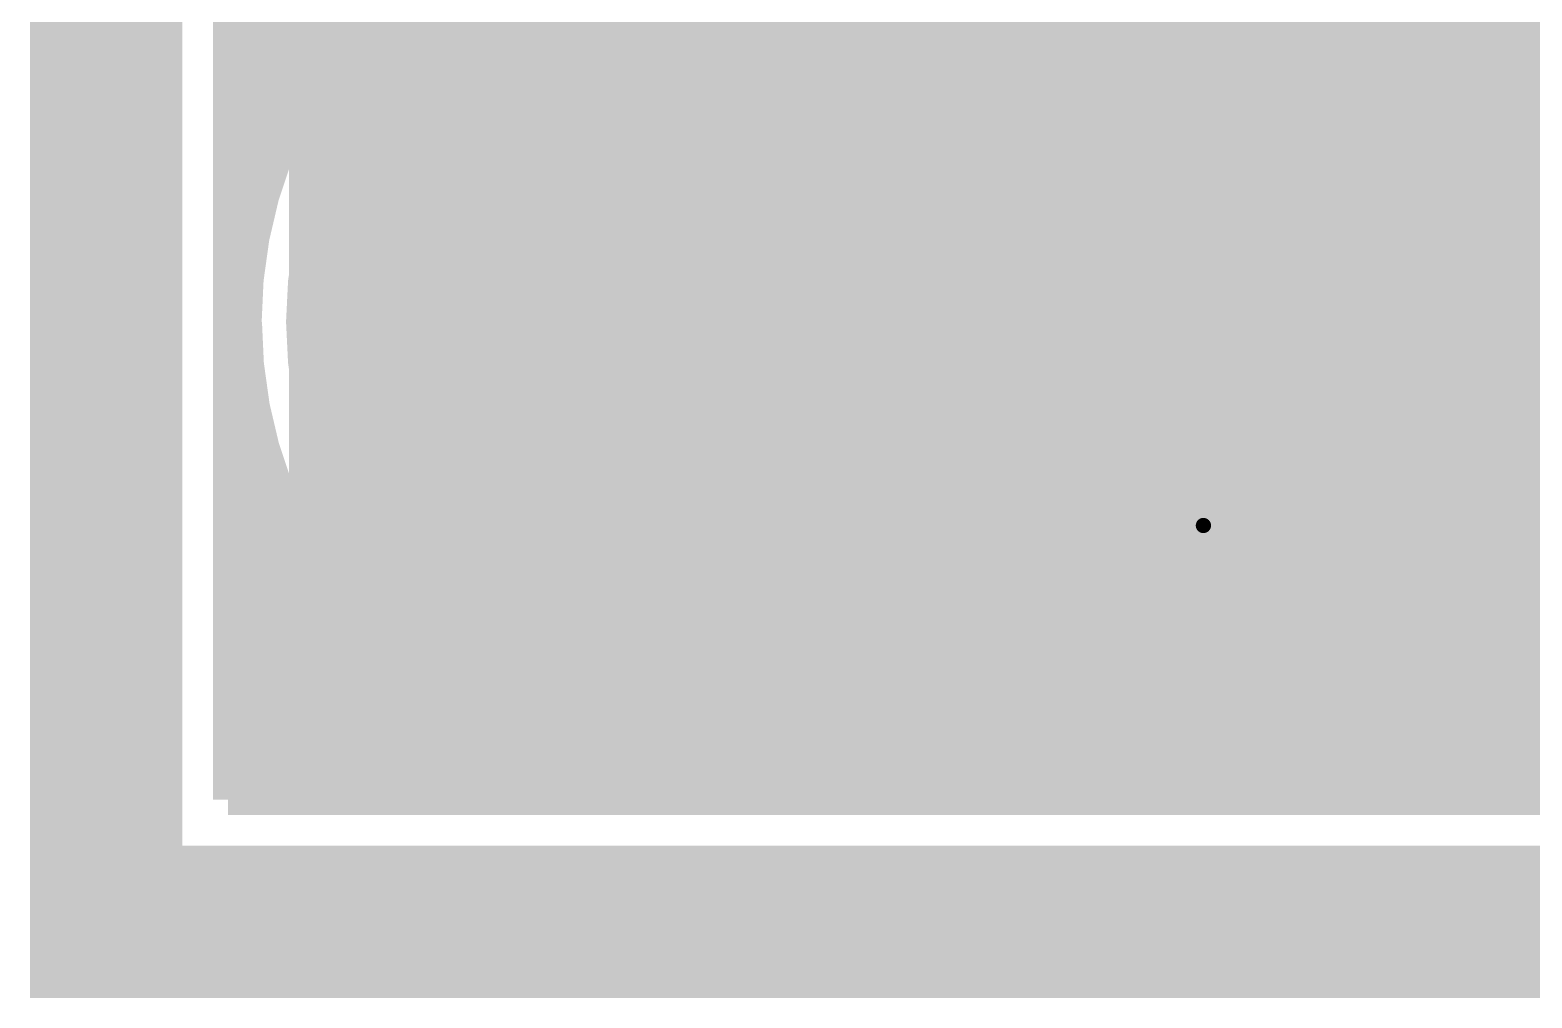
# Model space of a CAD drawing. Extents: x -1 to 119, y -42 to 51.
# Drawn here: x -0.64 to 11.88, y -0.64 to 7.43 of the extents above; entities that cross this region are included whole.
import ezdxf

# ---------------------------------------------------------------- set-up
doc = ezdxf.new("R2010")
doc.units = 0
doc.header["$MEASUREMENT"] = 0
doc.layers.get('0').update_dxf_attribs({"linetype": 'CONTINUOUS'})
for name, color, linetype in [('22-304-0_BOT', 7, 'CONTINUOUS'), ('22-304-0_DRD', 7, 'CONTINUOUS'), ('22-304-0_GND', 6, 'CONTINUOUS'), ('22-304-0_IN1', 4, 'CONTINUOUS'), ('22-304-0_SMB', 3, 'CONTINUOUS'), ('22-304-0_SMT', 5, 'CONTINUOUS'), ('22-304-0_SPT', 10, 'CONTINUOUS'), ('22-304-0_SST', 14, 'CONTINUOUS'), ('22-304-0_TOP', 9, 'CONTINUOUS'), ('THRUHOLE_TAP', 11, 'CONTINUOUS')]:
    doc.layers.add(name, color=color, linetype=linetype)

# ---------------------------------------------------------------- blocks, each defined once
blk = doc.blocks.new('ROUND_18')
at = {"const_width": 3.50012}
blk.add_lwpolyline([(-1.75006, 0, 1), (1.75006, 0, 1)], format="xyb", close=True, dxfattribs=at)
blk = doc.blocks.new('ROUND_60')
at = {"const_width": 0.35052}
blk.add_lwpolyline([(-0.17526, 0, 1), (0.17526, 0, 1)], format="xyb", close=True, dxfattribs=at)
blk = doc.blocks.new('ROUND_23')
at = {"const_width": 2.00025}
blk.add_lwpolyline([(-1.000124, 0, 1), (1.000124, 0, 1)], format="xyb", close=True, dxfattribs=at)
blk = doc.blocks.new('ROUND_82')
at = {"const_width": 0.0635}
blk.add_lwpolyline([(-0.03175, 0, 1), (0.03175, 0, 1)], format="xyb", close=True, dxfattribs=at)
blk = doc.blocks.new('ROUND_83')
at = {"const_width": 1.75006}
blk.add_lwpolyline([(-0.87503, 0, 1), (0.87503, 0, 1)], format="xyb", close=True, dxfattribs=at)
blk = doc.blocks.new('RECTANGLE_2')
blk.add_solid([(0.4826, 0.4064), (0.4826, -0.4064), (-0.4826, 0.4064), (-0.4826, -0.4064)])
blk = doc.blocks.new('RECTANGLE_3')
blk.add_solid([(0.63627, 0.51308), (0.63627, -0.51308), (-0.63627, 0.51308), (-0.63627, -0.51308)])
blk = doc.blocks.new('ROUND_87')
at = {"const_width": 0.10033}
blk.add_lwpolyline([(-0.050164, 0, 1), (0.050164, 0, 1)], format="xyb", close=True, dxfattribs=at)

msp = doc.modelspace()

# ---------------------------------------------------------------- linework, layer by layer
at = {"layer": '22-304-0_BOT', "const_width": 0.254}
for points in [[(116.967, 49.022), (116.967, 1.016), (1.016, 1.016)], [(1.016, 49.022), (1.016, 1.016)], [(1.2446, 44.2468), (1.2446, 5.75056)], [(1.4732, 43.50512), (1.4732, 6.49224)], [(1.7018, 43.053), (1.7018, 6.9469)], [(1.9304, 42.7101), (1.9304, 7.2898)], [(10.6172, 28.5623), (10.6172, 1.016)], [(10.8458, 28.5623), (10.8458, 1.016)], [(11.0744, 28.5623), (11.0744, 1.016)], [(11.303, 28.5623), (11.303, 1.016)], [(11.5316, 28.5623), (11.5316, 1.016)], [(11.7602, 28.5623), (11.7602, 1.016)], [(11.9888, 28.5623), (11.9888, 1.016)], [(7.874, 15.8623), (7.874, 7.52856)], [(8.1026, 15.84706), (8.1026, 7.24408)], [(10.3886, 15.01394), (10.3886, 1.016)], [(9.7028, 14.84376), (9.7028, 1.016)], [(9.9314, 14.81328), (9.9314, 1.016)], [(10.16, 14.86408), (10.16, 1.016)], [(9.4742, 8.92302), (9.4742, 1.016)], [(8.3312, 8.88238), (8.3312, 6.88848)], [(8.5598, 8.67664), (8.5598, 6.40842)], [(9.2456, 8.69188), (9.2456, 1.016)], [(8.7884, 8.5979), (8.7884, 5.55498)], [(9.017, 8.60298), (9.017, 1.016)], [(2.02946, 7.4168), (1.016, 7.4168)], [(21.29536, 7.4168), (7.97052, 7.4168)], [(1.85674, 7.1882), (1.016, 7.1882)], [(21.36394, 7.1882), (8.1407, 7.1882)], [(1.70942, 6.9596), (1.016, 6.9596)], [(21.54936, 6.9596), (8.28802, 6.9596)], [(1.58242, 6.731), (1.016, 6.731)], [(24.22398, 6.731), (8.41502, 6.731)], [(1.47574, 6.5024), (1.016, 6.5024)], [(24.31288, 6.5024), (8.5217, 6.5024)], [(1.38684, 6.2738), (1.016, 6.2738)], [(24.54402, 6.2738), (8.6106, 6.2738)], [(1.31572, 6.0452), (1.016, 6.0452)], [(29.06776, 6.0452), (8.68426, 6.0452)], [(1.2573, 5.8166), (1.016, 5.8166)], [(29.03728, 5.8166), (8.74014, 5.8166)], [(1.21412, 5.588), (1.016, 5.588)], [(29.08808, 5.588), (8.78332, 5.588)], [(1.18618, 5.3594), (1.016, 5.3594)], [(29.23794, 5.3594), (8.81126, 5.3594)], [(1.17094, 5.1308), (1.016, 5.1308)], [(40.6908, 5.1308), (8.8265, 5.1308)], [(1.17094, 4.9022), (1.016, 4.9022)], [(40.6908, 4.9022), (8.8265, 4.9022)], [(1.18364, 4.6736), (1.016, 4.6736)], [(23.00732, 4.6736), (8.8138, 4.6736)], [(1.20904, 4.445), (1.016, 4.445)], [(22.78126, 4.445), (8.7884, 4.445)], [(8.7884, 4.44246), (8.7884, 1.016)], [(1.24968, 4.2164), (1.016, 4.2164)], [(1.2446, 4.24688), (1.2446, 1.016)], [(22.65426, 4.2164), (8.74776, 4.2164)], [(1.30556, 3.9878), (1.016, 3.9878)], [(22.59076, 3.9878), (8.69188, 3.9878)], [(1.37668, 3.7592), (1.016, 3.7592)], [(22.57552, 3.7592), (8.6233, 3.7592)], [(1.46304, 3.5306), (1.016, 3.5306)], [(1.4732, 3.5052), (1.4732, 1.016)], [(22.61108, 3.5306), (8.5344, 3.5306)], [(8.5598, 3.58902), (8.5598, 1.016)], [(1.56718, 3.302), (1.016, 3.302)], [(22.70252, 3.302), (8.4328, 3.302)], [(1.6891, 3.0734), (1.016, 3.0734)], [(1.7018, 3.05308), (1.7018, 1.016)], [(22.86508, 3.0734), (8.30834, 3.0734)], [(8.3312, 3.1115), (8.3312, 1.016)], [(1.83388, 2.8448), (1.016, 2.8448)], [(8.1026, 2.7559), (8.1026, 1.016)], [(23.17242, 2.8448), (8.1661, 2.8448)], [(1.9304, 2.71018), (1.9304, 1.016)], [(2.00152, 2.6162), (1.016, 2.6162)], [(32.11322, 2.6162), (7.99592, 2.6162)], [(2.19964, 2.3876), (1.016, 2.3876)], [(2.159, 2.43078), (2.159, 1.016)], [(32.34182, 2.3876), (7.80034, 2.3876)], [(7.874, 2.46888), (7.874, 1.016)], [(2.43078, 2.159), (1.016, 2.159)], [(2.3876, 2.19964), (2.3876, 1.016)], [(32.57042, 2.159), (7.56666, 2.159)], [(7.6454, 2.23012), (7.6454, 1.016)], [(2.6162, 2.00152), (2.6162, 1.016)], [(7.4168, 2.02946), (7.4168, 1.016)], [(2.71018, 1.9304), (1.016, 1.9304)], [(32.79902, 1.9304), (7.2898, 1.9304)], [(2.8448, 1.83388), (2.8448, 1.016)], [(7.1882, 1.85674), (7.1882, 1.016)], [(3.05308, 1.7018), (1.016, 1.7018)], [(3.0734, 1.6891), (3.0734, 1.016)], [(111.05134, 1.7018), (6.9469, 1.7018)], [(6.9596, 1.70942), (6.9596, 1.016)], [(3.302, 1.56718), (3.302, 1.016)], [(6.731, 1.58242), (6.731, 1.016)], [(3.5052, 1.4732), (1.016, 1.4732)], [(3.5306, 1.46304), (3.5306, 1.016)], [(3.7592, 1.37668), (3.7592, 1.016)], [(6.2738, 1.38684), (6.2738, 1.016)], [(111.506, 1.4732), (6.49224, 1.4732)], [(6.5024, 1.47574), (6.5024, 1.016)], [(3.9878, 1.30556), (3.9878, 1.016)], [(5.8166, 1.2573), (5.8166, 1.016)], [(6.0452, 1.31572), (6.0452, 1.016)], [(4.24688, 1.2446), (1.016, 1.2446)], [(4.2164, 1.24968), (4.2164, 1.016)], [(4.445, 1.20904), (4.445, 1.016)], [(4.6736, 1.18364), (4.6736, 1.016)], [(4.9022, 1.17094), (4.9022, 1.016)], [(5.1308, 1.17094), (5.1308, 1.016)], [(5.3594, 1.18618), (5.3594, 1.016)], [(5.588, 1.21412), (5.588, 1.016)], [(112.24768, 1.2446), (5.75056, 1.2446)]]:
    msp.add_lwpolyline(points, dxfattribs=at)
for points in [[(4.99872, 8.82904, 0.4142136), (1.1684, 4.99872)], [(8.82904, 4.99872, 0.4142136), (4.99872, 8.82904)], [(1.17094, 4.99872, 0.4142136), (4.99872, 1.17094)], [(4.99872, 1.17094, 0.4142136), (8.8265, 4.99872)]]:
    msp.add_lwpolyline(points, format="xyb", dxfattribs=at)
at = {"layer": '22-304-0_DRD'}
for points, const_width in [([(117.99062, 0), (0, 0), (0, 50.06086), (117.99062, 50.06086), (117.99062, 0)], 1.27), ([(4.36372, 5.63372), (4.36372, 4.99872)], 0.254), ([(4.99872, 5.63372), (4.36372, 5.63372)], 0.254), ([(4.99872, 4.36372), (4.99872, 5.63372)], 0.254), ([(4.36372, 4.99872), (5.63372, 4.99872)], 0.254), ([(5.63372, 4.99872), (5.63372, 4.36372)], 0.254), ([(5.63372, 4.36372), (4.99872, 4.36372)], 0.254), ([(8.509, 3.937), (8.509, 2.667)], 0.254), ([(9.779, 3.937), (8.509, 3.937)], 0.254), ([(9.779, 3.937), (8.509, 2.667)], 0.254), ([(9.779, 2.667), (8.509, 3.937)], 0.254), ([(9.779, 2.667), (9.779, 3.937)], 0.254), ([(8.509, 2.667), (9.779, 2.667)], 0.254)]:
    msp.add_lwpolyline(points, dxfattribs=dict(at, const_width=const_width))
at = {"layer": '22-304-0_GND', "const_width": 1.27}
msp.add_lwpolyline([(117.99062, 0), (0, 0), (0, 50.06086), (117.99062, 50.06086), (117.99062, 0)], dxfattribs=at)
at = {"layer": '22-304-0_IN1', "const_width": 0.254}
for points in [[(1.651, 49.022), (1.651, 1.27)], [(1.8796, 49.022), (1.8796, 1.27)], [(2.1082, 49.022), (2.1082, 1.27)], [(2.3368, 49.022), (2.3368, 1.27)], [(2.5654, 49.022), (2.5654, 1.27)], [(2.794, 49.022), (2.794, 1.27)], [(3.0226, 44.35094), (3.0226, 5.64642)], [(3.2512, 18.48612), (3.2512, 6.12648)], [(3.4798, 18.20926), (3.4798, 6.41858)], [(3.7084, 18.05432), (3.7084, 6.6294)], [(3.937, 17.96796), (3.937, 6.78688)], [(4.1656, 17.9324), (4.1656, 6.90372)], [(4.3942, 17.9324), (4.3942, 6.99008)], [(5.7658, 17.9324), (5.7658, 6.9342)], [(5.9944, 17.9324), (5.9944, 6.82498)], [(6.223, 17.9324), (6.223, 6.68274)], [(6.4516, 17.9324), (6.4516, 6.4897)], [(6.6802, 17.9324), (6.6802, 6.22554)], [(6.9088, 17.9324), (6.9088, 5.82422)], [(7.1374, 17.9324), (7.1374, 1.27)], [(7.366, 17.9324), (7.366, 1.27)], [(7.5946, 17.9324), (7.5946, 1.27)], [(4.6228, 9.65708), (4.6228, 7.04596)], [(5.5372, 9.65708), (5.5372, 7.00786)], [(4.8514, 9.51992), (4.8514, 7.0739)], [(5.3086, 9.51992), (5.3086, 7.05612)], [(5.08, 9.47928), (5.08, 7.07898)], [(7.78764, 7.4422), (1.651, 7.4422)], [(7.8232, 7.40664), (7.8232, 1.27)], [(8.0518, 7.29488), (8.0518, 1.27)], [(8.382, 7.2898), (8.128, 7.2898)], [(8.2804, 7.2898), (8.2804, 1.27)], [(21.32076, 7.2898), (8.382, 7.2898)], [(8.509, 7.2898), (8.509, 3.5433)], [(8.7376, 7.2898), (8.7376, 3.84556)], [(8.9662, 7.2898), (8.9662, 3.95732)], [(9.1948, 7.2898), (9.1948, 3.98018)], [(9.4234, 7.2898), (9.4234, 3.92176)], [(9.652, 7.2898), (9.652, 3.75412)], [(9.8806, 7.2898), (9.8806, 1.27)], [(10.1092, 7.2898), (10.1092, 1.27)], [(10.3378, 7.2898), (10.3378, 1.27)], [(10.5664, 7.2898), (10.5664, 1.27)], [(10.795, 7.2898), (10.795, 1.27)], [(11.0236, 7.2898), (11.0236, 1.27)], [(11.2522, 7.2898), (11.2522, 1.27)], [(11.4808, 7.2898), (11.4808, 1.27)], [(11.7094, 7.2898), (11.7094, 1.27)], [(11.938, 7.2898), (11.938, 1.27)], [(21.35124, 7.2136), (1.651, 7.2136)], [(4.37896, 6.985), (1.651, 6.985)], [(21.51888, 6.985), (5.62102, 6.985)], [(3.8862, 6.7564), (1.651, 6.7564)], [(24.2189, 6.7564), (6.11378, 6.7564)], [(3.58902, 6.5278), (1.651, 6.5278)], [(24.29764, 6.5278), (6.41096, 6.5278)], [(3.37566, 6.2992), (1.651, 6.2992)], [(24.50338, 6.2992), (6.62432, 6.2992)], [(3.21564, 6.0706), (1.651, 6.0706)], [(29.07792, 6.0706), (6.7818, 6.0706)], [(3.09626, 5.842), (1.651, 5.842)], [(29.03728, 5.842), (6.90118, 5.842)], [(3.01244, 5.6134), (1.651, 5.6134)], [(29.07792, 5.6134), (6.98754, 5.6134)], [(2.95402, 5.3848), (1.651, 5.3848)], [(29.21508, 5.3848), (7.04342, 5.3848)], [(2.92354, 5.1562), (1.651, 5.1562)], [(51.22164, 5.1562), (7.0739, 5.1562)], [(2.921, 4.9276), (1.651, 4.9276)], [(41.60774, 4.9276), (7.07898, 4.9276)], [(2.94132, 4.699), (1.651, 4.699)], [(23.04288, 4.699), (7.05866, 4.699)], [(2.98704, 4.4704), (1.651, 4.4704)], [(22.80158, 4.4704), (7.0104, 4.4704)], [(3.0226, 4.35102), (3.0226, 1.27)], [(3.0607, 4.2418), (1.651, 4.2418)], [(6.9088, 4.17322), (6.9088, 1.27)], [(22.66442, 4.2418), (6.93674, 4.2418)], [(3.16738, 4.0132), (1.651, 4.0132)], [(21.36902, 4.0132), (6.83006, 4.0132)], [(3.30962, 3.7846), (1.651, 3.7846)], [(3.2512, 3.87096), (3.2512, 1.27)], [(6.6802, 3.77444), (6.6802, 1.27)], [(8.66394, 3.7846), (6.68782, 3.7846)], [(21.13788, 3.7846), (9.62152, 3.7846)], [(3.50012, 3.556), (1.651, 3.556)], [(3.4798, 3.57886), (3.4798, 1.27)], [(6.4516, 3.51028), (6.4516, 1.27)], [(8.51408, 3.556), (6.49732, 3.556)], [(21.04898, 3.556), (9.77392, 3.556)], [(3.76174, 3.3274), (1.651, 3.3274)], [(3.7084, 3.36804), (3.7084, 1.27)], [(6.223, 3.31724), (6.223, 1.27)], [(8.46328, 3.3274), (6.2357, 3.3274)], [(21.0439, 3.3274), (9.82218, 3.3274)], [(3.937, 3.21056), (3.937, 1.27)], [(5.9944, 3.17246), (5.9944, 1.27)], [(4.1529, 3.0988), (1.651, 3.0988)], [(4.1656, 3.09372), (4.1656, 1.27)], [(4.3942, 3.0099), (4.3942, 1.27)], [(5.7658, 3.06578), (5.7658, 1.27)], [(8.49376, 3.0988), (5.84454, 3.0988)], [(8.509, 3.05816), (8.509, 1.27)], [(21.12264, 3.0988), (9.7917, 3.0988)], [(4.6228, 2.95402), (4.6228, 1.27)], [(4.8514, 2.92354), (4.8514, 1.27)], [(5.08, 2.921), (5.08, 1.27)], [(5.3086, 2.94132), (5.3086, 1.27)], [(5.5372, 2.98958), (5.5372, 1.27)], [(8.61822, 2.8702), (1.651, 2.8702)], [(8.7376, 2.7559), (8.7376, 1.27)], [(9.652, 2.84988), (9.652, 1.27)], [(21.32838, 2.8702), (9.66978, 2.8702)], [(8.98144, 2.6416), (1.651, 2.6416)], [(8.9662, 2.64414), (8.9662, 1.27)], [(116.967, 2.6416), (9.30402, 2.6416)], [(9.4234, 2.68224), (9.4234, 1.27)], [(9.1948, 2.62382), (9.1948, 1.27)], [(116.967, 2.413), (1.651, 2.413)], [(116.967, 2.1844), (1.651, 2.1844)], [(116.967, 1.9558), (1.651, 1.9558)], [(116.967, 1.7272), (1.651, 1.7272)], [(116.967, 1.4986), (1.651, 1.4986)], [(116.967, 1.27), (1.651, 1.27)]]:
    msp.add_lwpolyline(points, dxfattribs=at)
for points in [[(7.6708, 7.747, 0.4142136), (8.128, 7.2898)], [(4.99872, 7.07898, 0.4142136), (2.91846, 4.99872)], [(7.07898, 4.99872, 0.4142136), (4.99872, 7.07898)], [(2.91846, 4.99872, 0.4142136), (4.99872, 2.91846)], [(4.99872, 2.91846, 0.4142136), (7.07898, 4.99872)], [(9.144, 3.98272, 0.4142136), (8.46328, 3.302)], [(9.82472, 3.302, 0.4142136), (9.144, 3.98272)], [(8.46328, 3.302, 0.4142136), (9.144, 2.62128)], [(9.144, 2.62128, 0.4142136), (9.82472, 3.302)]]:
    msp.add_lwpolyline(points, format="xyb", dxfattribs=at)
at = {"layer": '22-304-0_SST', "const_width": 0.1524}
for points in [[(9.9695, 9.7155), (9.9695, 6.7945), (11.6078, 6.7945), (11.6078, 9.7155), (9.9695, 9.7155)], [(11.8745, 9.7155), (11.8745, 6.7945), (13.5128, 6.7945), (13.5128, 9.7155), (11.8745, 9.7155)], [(16.256, 6.731), (16.002, 6.477), (9.144, 6.477), (8.128, 7.493)], [(11.43, 2.667), (10.16, 2.667), (9.906, 2.921), (9.906, 6.223), (11.684, 6.223), (11.684, 2.921), (11.43, 2.667)], [(13.335, 2.667), (12.065, 2.667), (11.811, 2.921), (11.811, 6.223), (13.589, 6.223), (13.589, 2.921), (13.335, 2.667)], [(8.56996, 5.59562), (8.56996, 5.24002), (8.90778, 5.12318), (9.24814, 5.12318), (9.58596, 5.24002), (9.58596, 5.59562)], [(8.56996, 5.5372), (9.58596, 5.5372)], [(8.56996, 4.3434), (8.56996, 4.75742), (9.58596, 4.75742)], [(11.684, 4.191), (9.906, 4.191)], [(13.589, 4.191), (11.811, 4.191)], [(8.56996, 3.8608), (9.58596, 3.5052), (9.58596, 3.98018)], [(9.98474, 1.25222), (10.34034, 1.25222), (10.45718, 1.59258), (10.45718, 1.9304), (10.34034, 2.26822), (9.98474, 2.26822)], [(10.04316, 1.25222), (10.04316, 2.26822)], [(11.23696, 1.25222), (10.82294, 1.25222), (10.82294, 2.26822)], [(11.66114, 1.76022), (12.01674, 1.76022), (12.07516, 1.59258), (12.07516, 1.4224), (12.01674, 1.25222), (11.66114, 1.25222), (11.60018, 1.4224), (11.60018, 1.59258), (11.83894, 2.26822)]]:
    msp.add_lwpolyline(points, dxfattribs=at)
at = {"layer": '22-304-0_TOP'}
for points, const_width in [([(2.4638, 10.16), (2.4638, 7.53618), (4.99872, 4.99872)], 1.27), ([(10.795, 7.5438), (10.795, 5.461)], 0.381), ([(103.505, 2.4638), (103.3018, 2.4638), (102.362, 1.524), (8.47598, 1.524), (4.99872, 4.99872)], 1.27), ([(9.144, 3.302), (9.271, 3.429), (10.795, 3.429)], 0.381), ([(20.32, 3.429), (18.415, 3.429), (16.51, 3.429), (14.605, 3.429), (12.7, 3.429), (10.795, 3.429)], 0.381)]:
    msp.add_lwpolyline(points, dxfattribs=dict(at, const_width=const_width))

# ---------------------------------------------------------------- block references
at = {"layer": '22-304-0_BOT'}
for name, p in [('ROUND_18', (4.99872, 4.99872)), ('ROUND_60', (9.144, 3.302))]:
    msp.add_blockref(name, p, dxfattribs=at)
at = {"layer": '22-304-0_GND'}
for name, p in [('ROUND_23', (4.99872, 4.99872)), ('ROUND_82', (9.144, 3.302))]:
    msp.add_blockref(name, p, dxfattribs=at)
at = {"layer": '22-304-0_IN1'}
for name, p in [('ROUND_83', (4.99872, 4.99872)), ('ROUND_60', (9.144, 3.302))]:
    msp.add_blockref(name, p, dxfattribs=at)
at = {"layer": '22-304-0_SMB'}
msp.add_blockref('ROUND_18', (4.99872, 4.99872), dxfattribs=at)
at = {"layer": '22-304-0_SMT'}
for name, p in [('ROUND_18', (4.99872, 4.99872)), ('RECTANGLE_2', (10.795, 7.5438)), ('RECTANGLE_3', (10.795, 5.461)), ('RECTANGLE_3', (10.795, 3.429))]:
    msp.add_blockref(name, p, dxfattribs=at)
at = {"layer": '22-304-0_SPT'}
for name, p in [('RECTANGLE_2', (10.795, 7.5438)), ('RECTANGLE_3', (10.795, 5.461)), ('RECTANGLE_3', (10.795, 3.429))]:
    msp.add_blockref(name, p, dxfattribs=at)
at = {"layer": '22-304-0_TOP'}
for name, p in [('ROUND_18', (4.99872, 4.99872)), ('RECTANGLE_2', (10.795, 7.5438)), ('RECTANGLE_3', (10.795, 5.461)), ('RECTANGLE_3', (10.795, 3.429)), ('ROUND_60', (9.144, 3.302))]:
    msp.add_blockref(name, p, dxfattribs=at)
at = {"layer": 'THRUHOLE_TAP'}
for name, p in [('ROUND_83', (4.99872, 4.99872)), ('ROUND_87', (9.144, 3.302))]:
    msp.add_blockref(name, p, dxfattribs=at)

doc.saveas('drawing.dxf')
